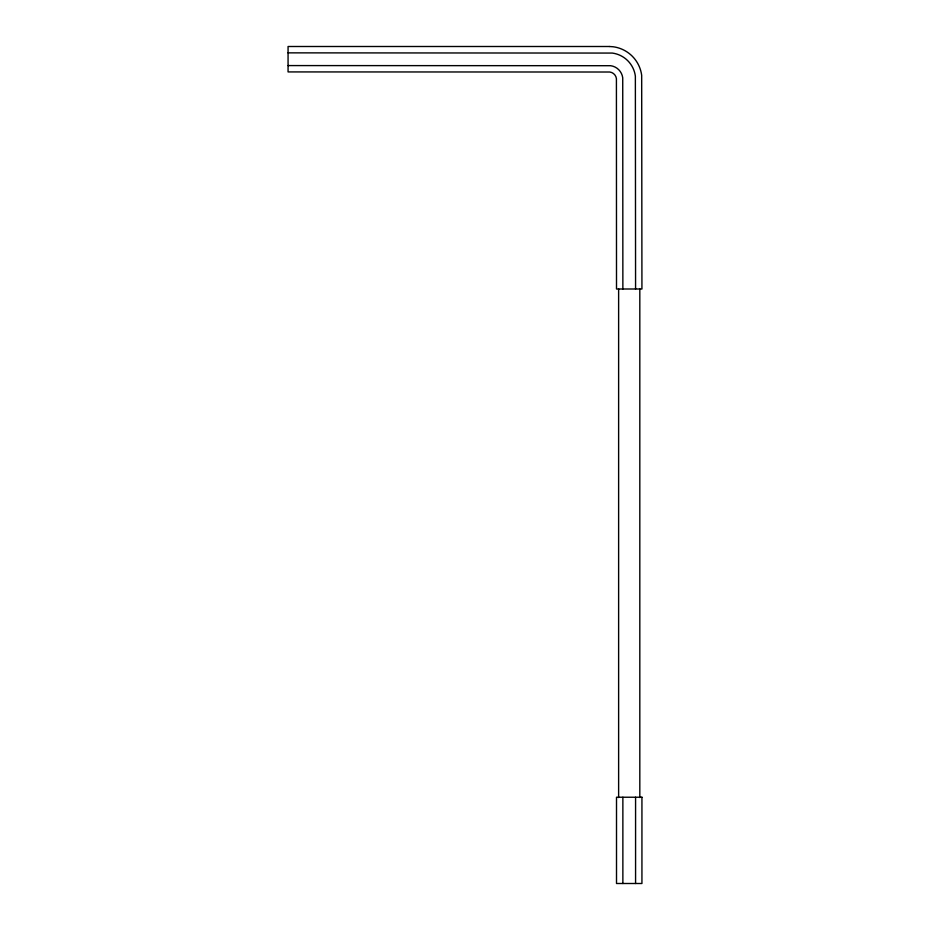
<?xml version="1.0" encoding="UTF-8"?>
<svg xmlns="http://www.w3.org/2000/svg" width="930" height="930" viewBox="0 0 930 930"><rect width="100%" height="100%" fill="white"/><g stroke="black" fill="none" stroke-linecap="round" stroke-linejoin="round"><path stroke-width="1.4" d="M288.068 52.859L612.289 53.068A26.796 26.796 0 0 1 635.364 76.144L635.574 288.998M288.068 65.577L610.626 65.705A14.055 14.055 0 0 1 622.728 77.806L622.867 288.998M639.817 288.998L639.817 797.556M635.574 797.231L635.574 883.5M622.867 797.231L622.867 883.5M618.624 288.998L618.624 797.556M609.208 46.5L288.068 46.5L288.068 71.924L609.801 72.017A7.684 7.684 0 0 1 616.416 78.632L616.509 288.998L641.933 288.998L641.677 75.307A33.166 33.166 0 0 0 613.126 46.756L609.208 46.5M641.933 797.231L616.509 797.231L616.509 883.5L641.933 883.5L641.933 797.231"/></g></svg>
